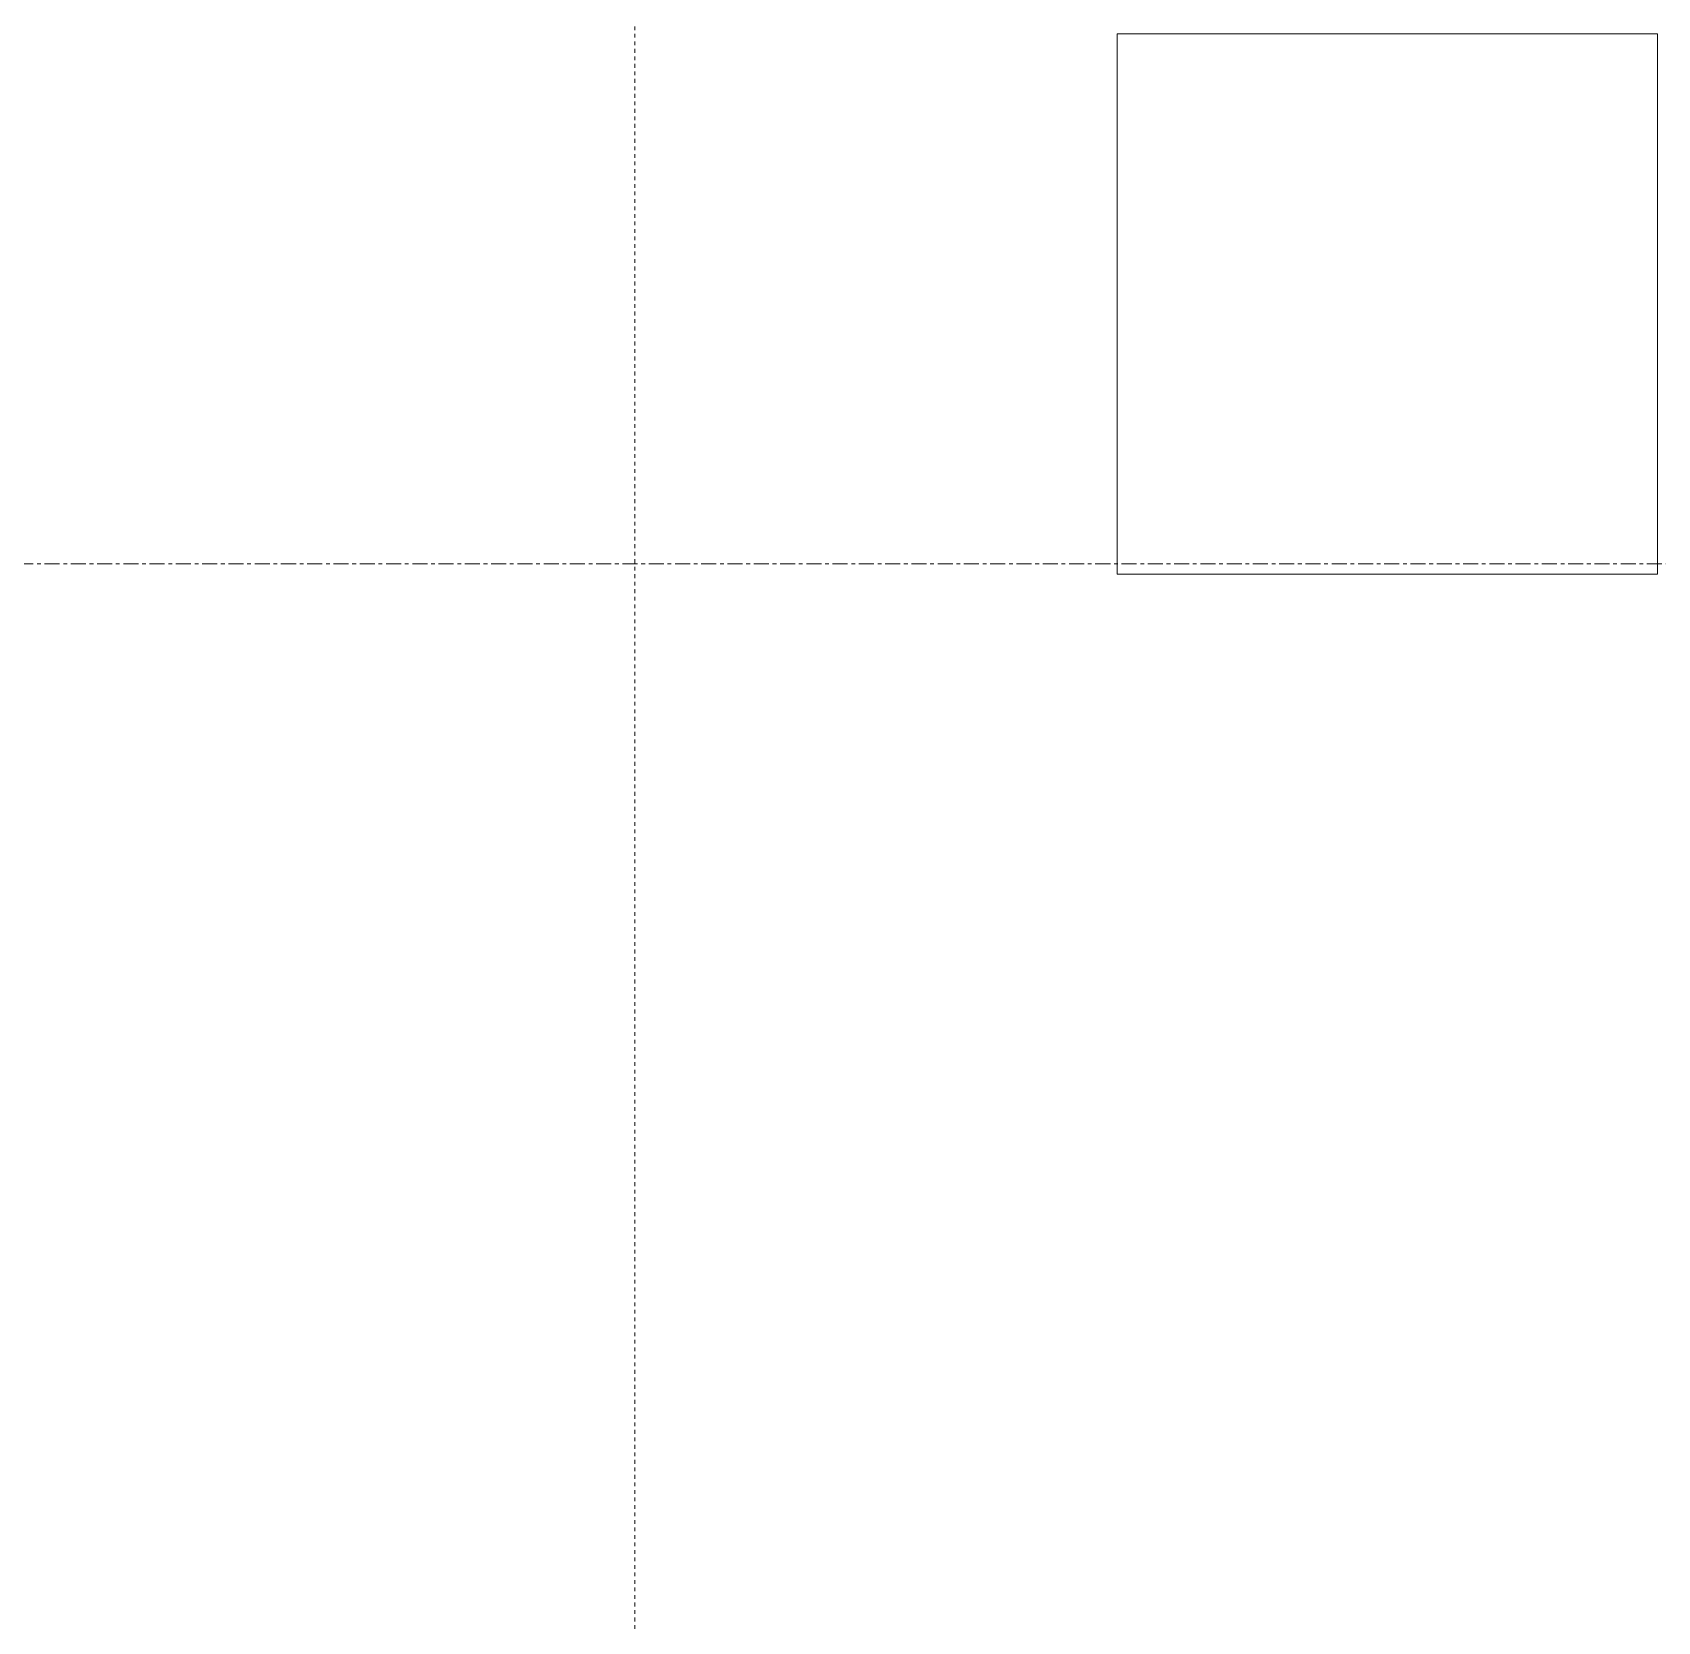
# Model space of a CAD drawing. Header units: inches. Extents: x -4169 to -1846, y 9706 to 12377.
# Drawn here: x -3810 to -3755.9, y 10781 to 10833.9 of the extents above; entities that cross this region are included whole.
import ezdxf

# ---------------------------------------------------------------- set-up
doc = ezdxf.new("R2010")
doc.units = ezdxf.units.IN
doc.header["$MEASUREMENT"] = 0
doc.linetypes.add('Dash', pattern=[0.25, 0.125, -0.125])
doc.linetypes.add('Grid Line 1_2_', pattern=[0.875, 0.5, -0.125, 0.125, -0.125])
for name, color, linetype, lineweight in [('0-1', 7, 'Continuous', 5), ('0-2', 10, 'Continuous', 18), ('I-FURN-1', 7, 'Continuous', 9), ('I-FURN-HDLN-1', 7, 'Dash', 9), ('S-GRID-1', 1, 'Grid Line 1_2_', 9)]:
    doc.layers.add(name, color=color, linetype=linetype, lineweight=lineweight)

# ---------------------------------------------------------------- blocks, each defined once
blk = doc.blocks.new('Bed-Standard - King 78_ x 80_-1242963-ENLARGED RCP - 1ST FLOOR PLAN')
at = {"layer": 'I-FURN-HDLN-1'}
blk.add_line((-64.311, 38.205), (-64.311, -77.795), dxfattribs=at)
blk = doc.blocks.new('Table-Night Stand - 18_ x 18_ x 24_-1352623-ENLARGED RCP - 1ST FLOOR PLAN')
at = {"layer": 'I-FURN-1'}
for p, q in [((18.147, 18), (0.147, 18)), ((0.147, 18), (0.147, 0)), ((18.147, 0), (18.147, 18)), ((0.147, 0), (18.147, 0))]:
    blk.add_line(p, q, dxfattribs=at)
blk = doc.blocks.new('CTR - 1st Phase - Unit Layouts_rvt-1-ENLARGED RCP - 1ST FLOOR PLAN')
at = {"layer": '0-2'}
for name, p in [('Bed-Standard - King 78_ x 80_-1242963-ENLARGED RCP - 1ST FLOOR PLAN', (-3725.612, 10796.14)), ('Table-Night Stand - 18_ x 18_ x 24_-1352623-ENLARGED RCP - 1ST FLOOR PLAN', (-3774.003, 10815.845))]:
    blk.add_blockref(name, p, dxfattribs=at)
blk = doc.blocks.new('CTR - 1st Phase - Shell_rvt-1-ENLARGED RCP - 1ST FLOOR PLAN')
at = {"layer": 'S-GRID-1'}
blk.add_line((-1846.456, 10816.189), (-4136.464, 10816.189), dxfattribs=at)

msp = doc.modelspace()

# ---------------------------------------------------------------- block references
at = {"layer": '0-1'}
for name in ['CTR - 1st Phase - Shell_rvt-1-ENLARGED RCP - 1ST FLOOR PLAN', 'CTR - 1st Phase - Unit Layouts_rvt-1-ENLARGED RCP - 1ST FLOOR PLAN']:
    msp.add_blockref(name, (0, 0), dxfattribs=at)

doc.saveas('drawing.dxf')
